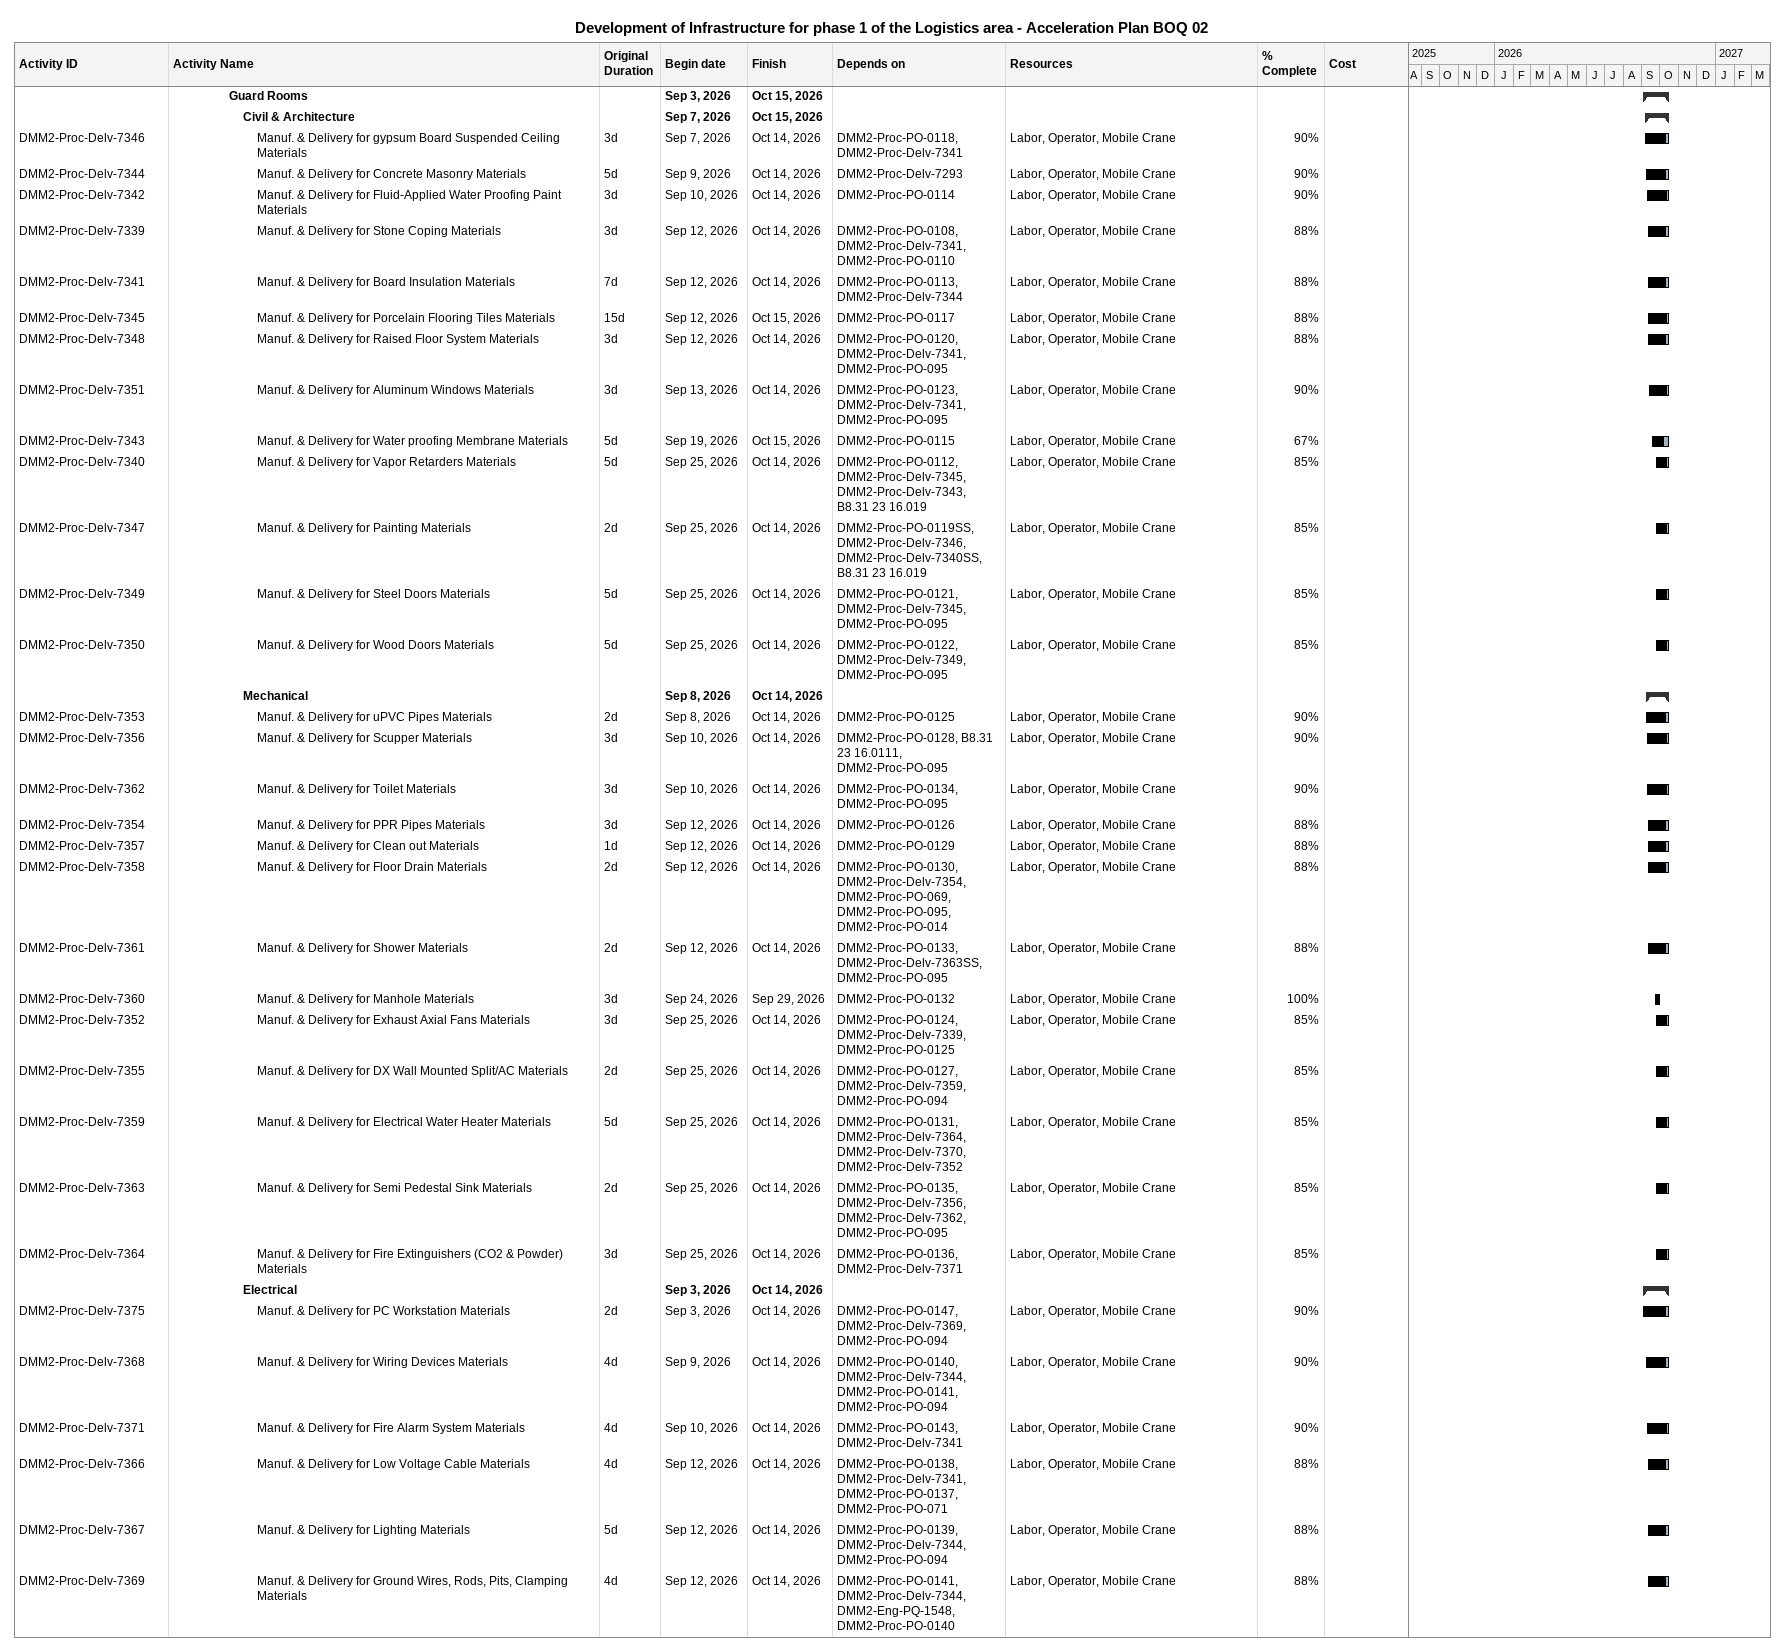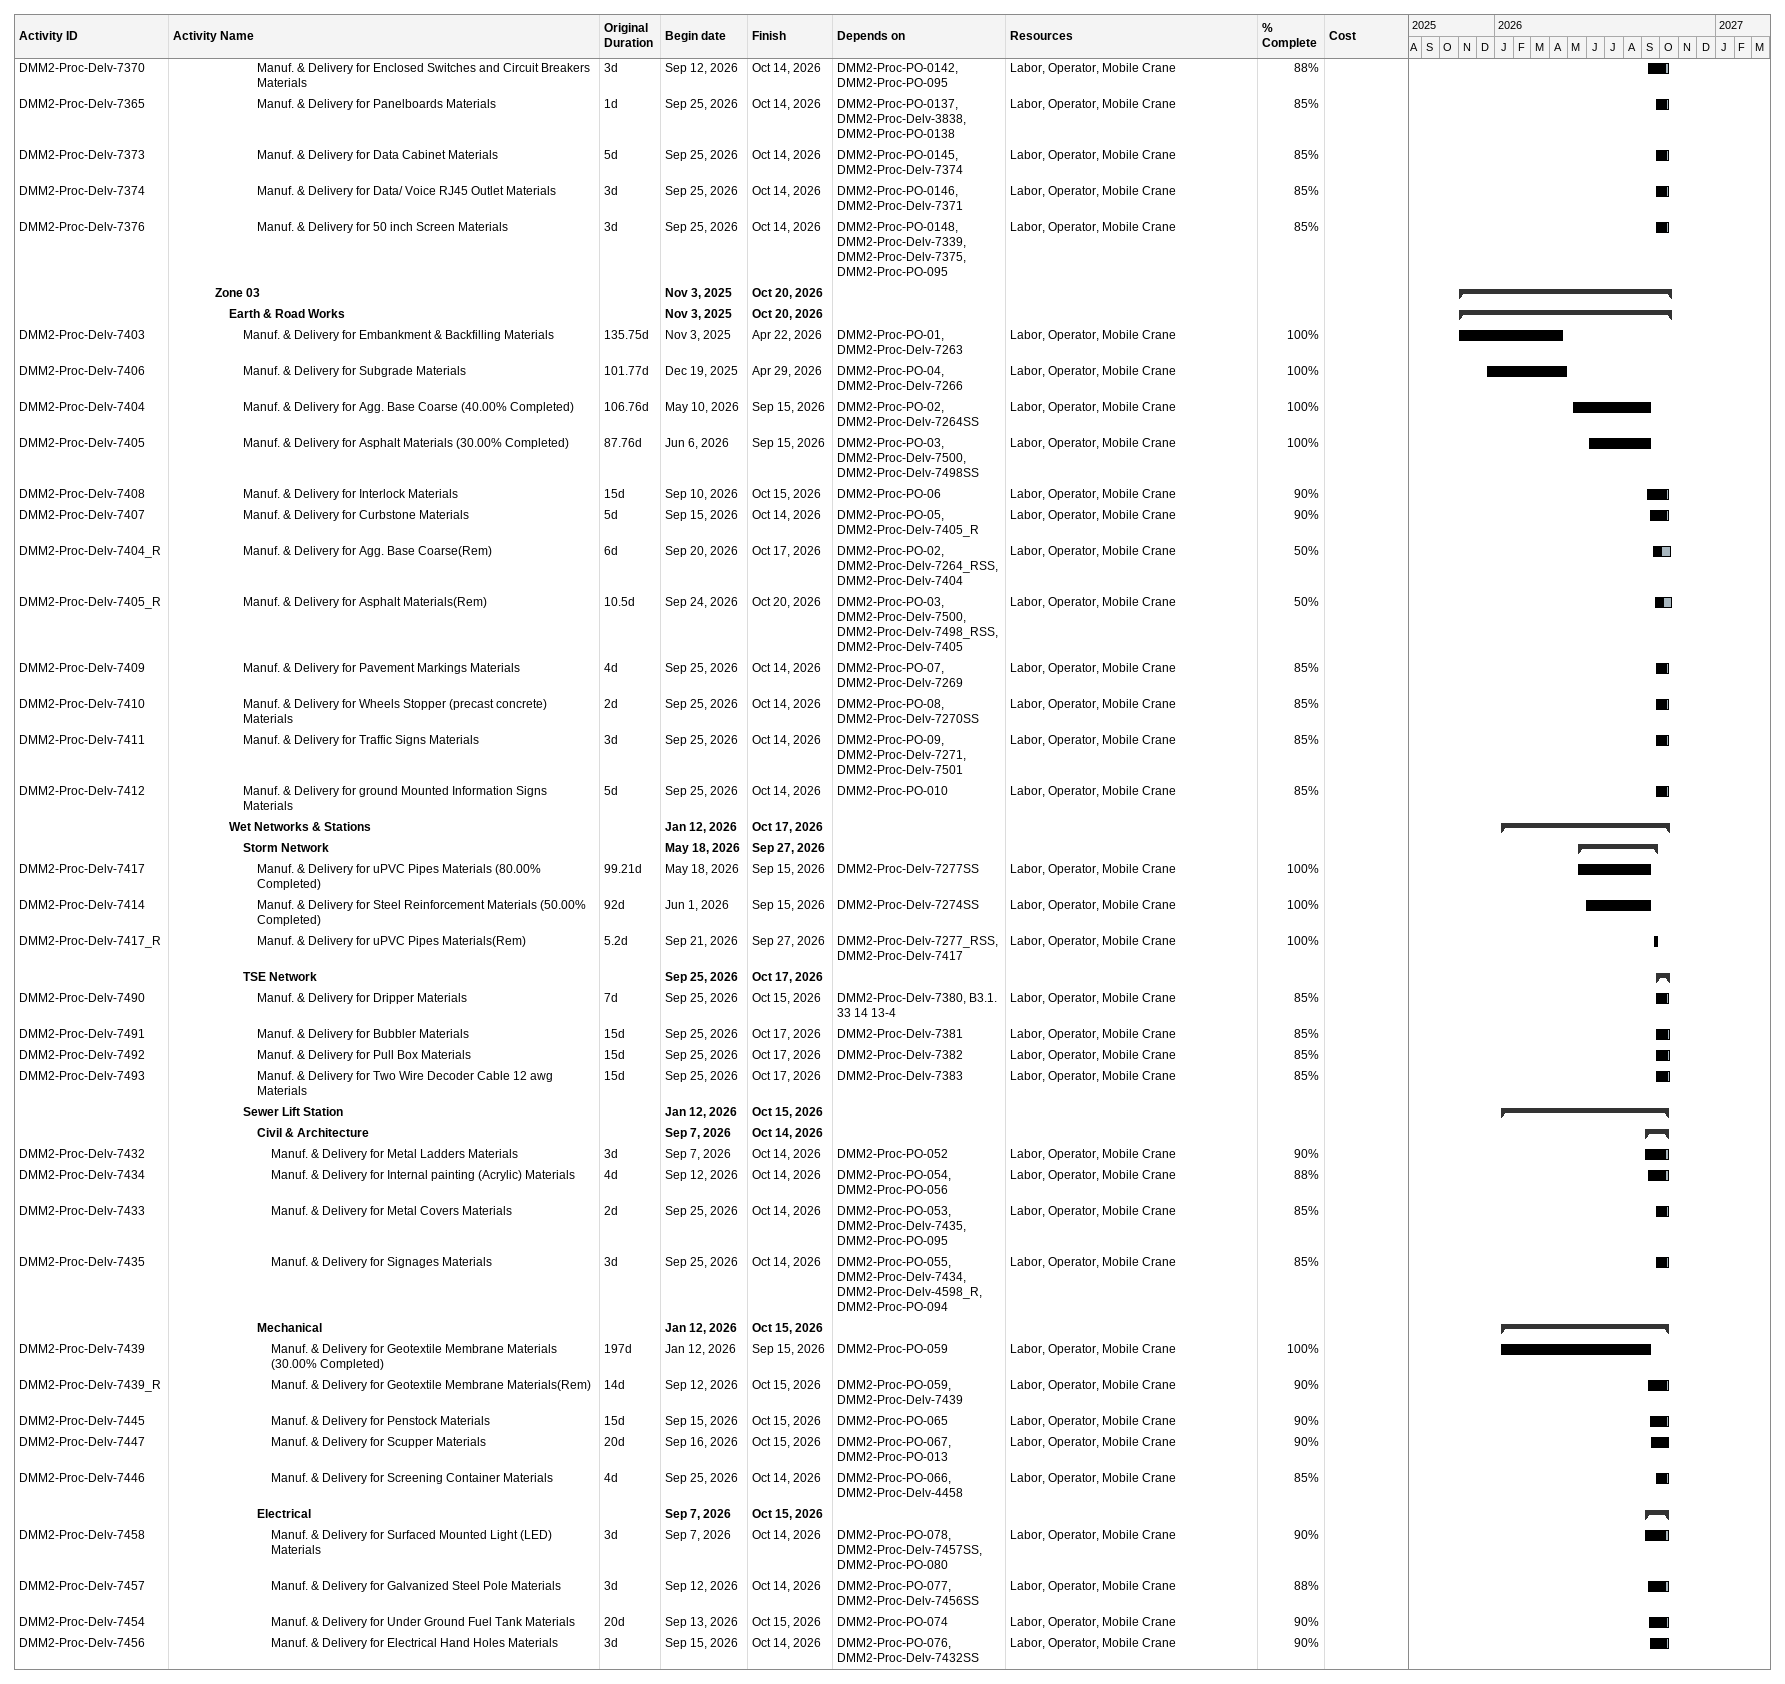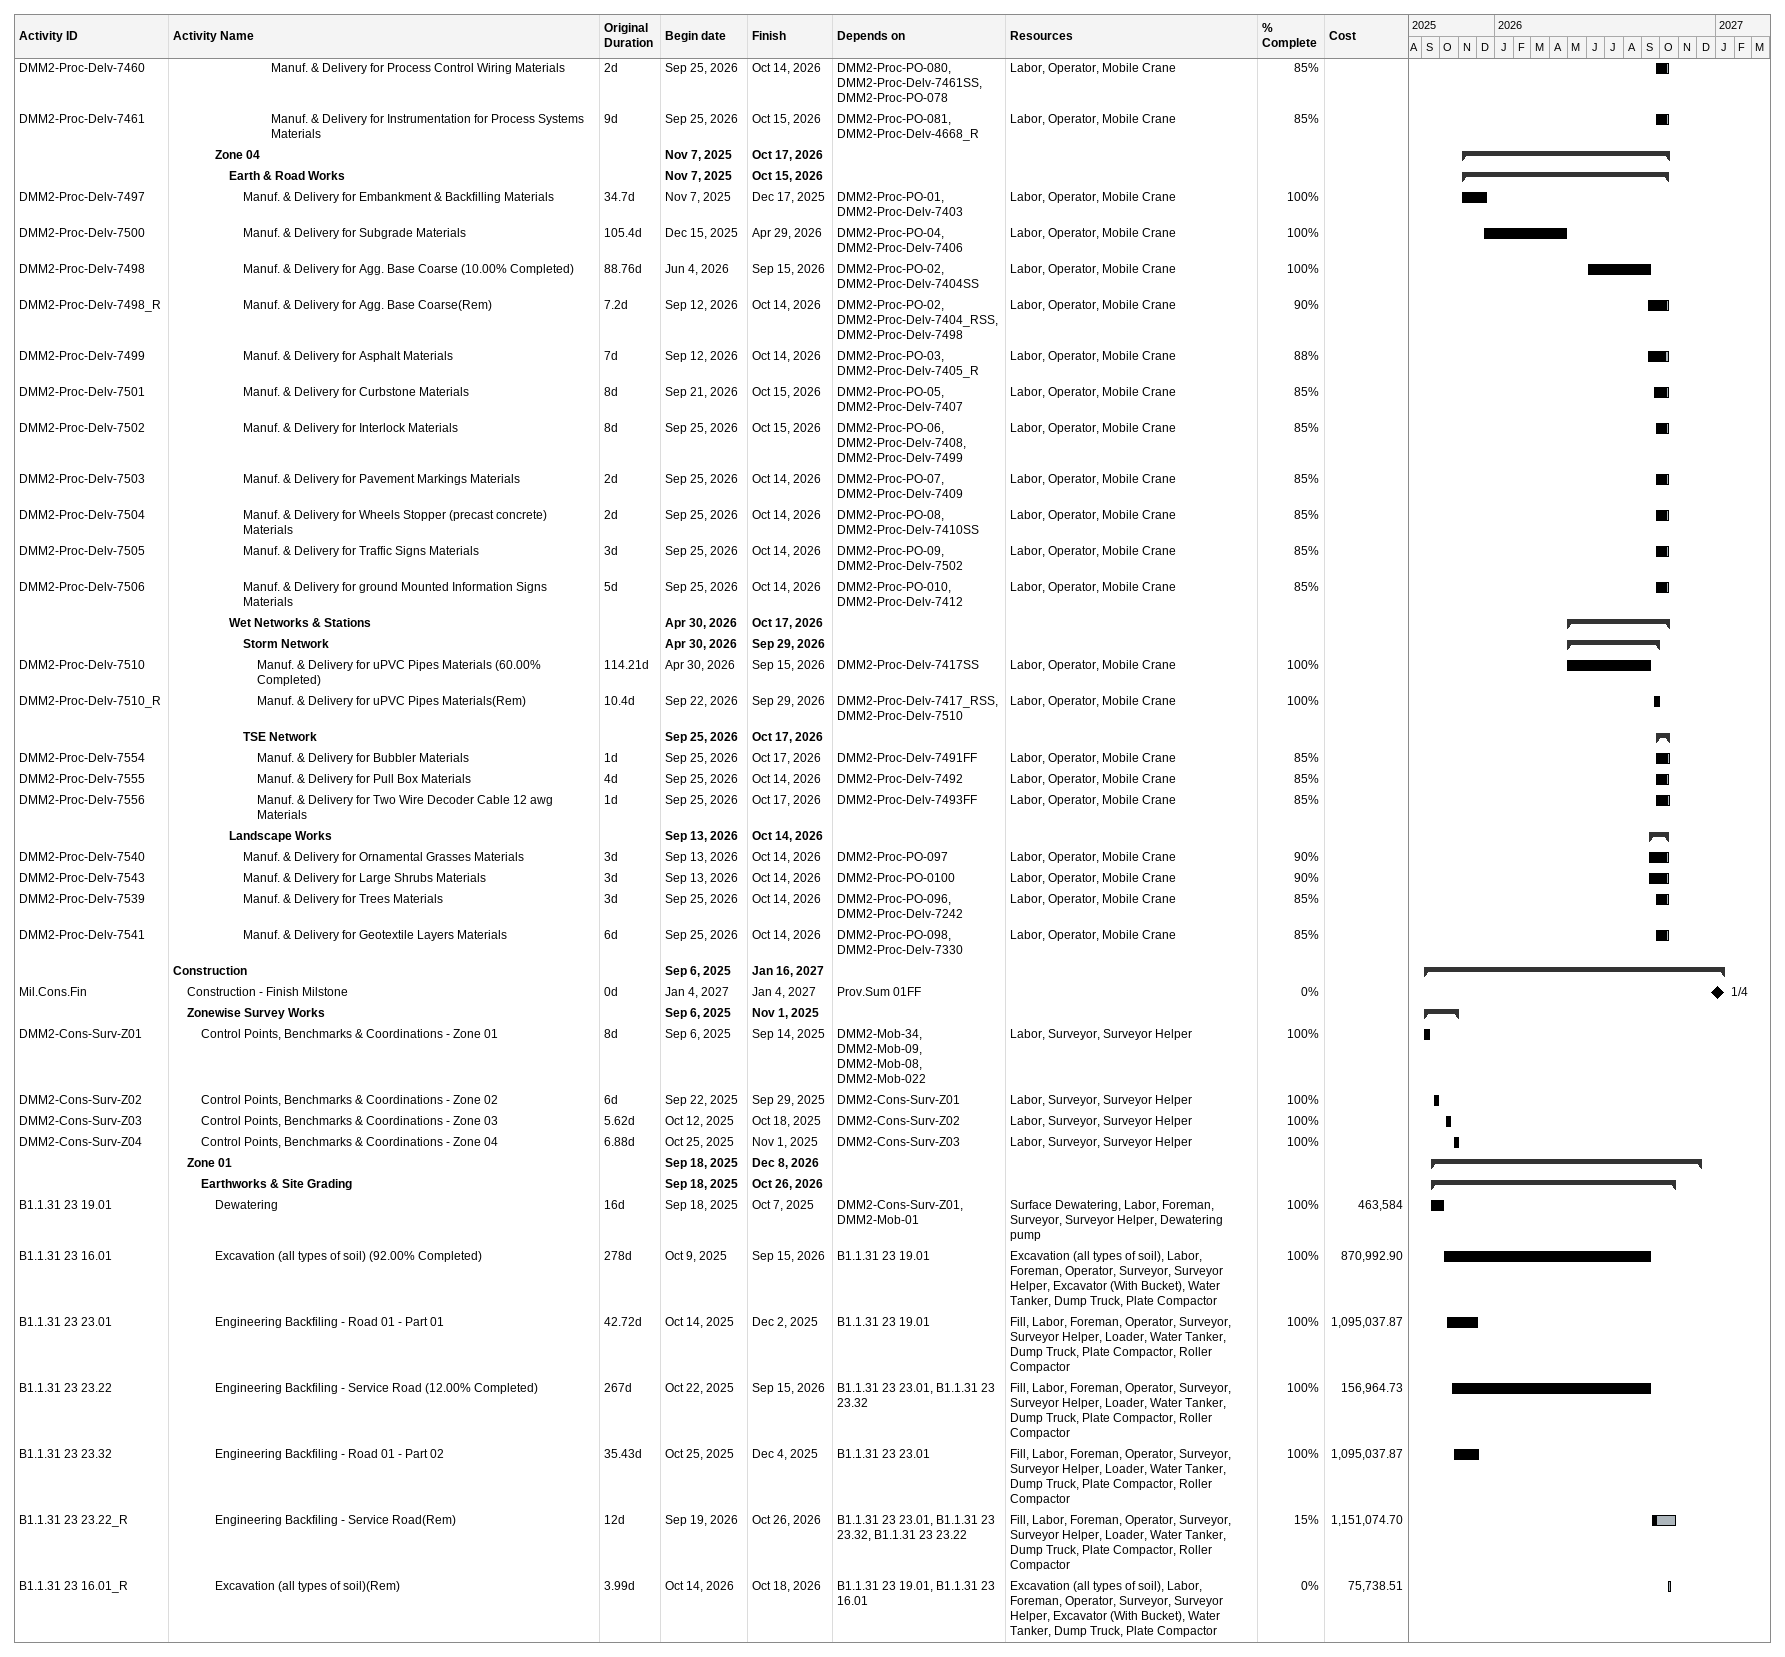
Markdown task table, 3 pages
Development of Infrastructure for phase 1 of the Logistics area - Acceleration Plan BOQ 02

| ID | Level | Task | Original duration | Start | Finish | Predecessors | Resources | % complete | Cost |
|---|---|---|---|---|---|---|---|---|---|
|  | 5 | **Guard Rooms** |  | 2026-09-03 | 2026-10-15 |  |  |  |  |
|  | 6 | **Civil & Architecture** |  | 2026-09-07 | 2026-10-15 |  |  |  |  |
| DMM2-Proc-Delv-7346 | 7 | Manuf. & Delivery for gypsum Board Suspended Ceiling Materials | 3d | 2026-09-07 | 2026-10-14 | DMM2-Proc-PO-0118, DMM2-Proc-Delv-7341 | Labor, Operator, Mobile Crane | 90 |  |
| DMM2-Proc-Delv-7344 | 7 | Manuf. & Delivery for Concrete Masonry Materials | 5d | 2026-09-09 | 2026-10-14 | DMM2-Proc-Delv-7293 | Labor, Operator, Mobile Crane | 90 |  |
| DMM2-Proc-Delv-7342 | 7 | Manuf. & Delivery for Fluid-Applied Water Proofing Paint Materials | 3d | 2026-09-10 | 2026-10-14 | DMM2-Proc-PO-0114 | Labor, Operator, Mobile Crane | 90 |  |
| DMM2-Proc-Delv-7339 | 7 | Manuf. & Delivery for Stone Coping Materials | 3d | 2026-09-12 | 2026-10-14 | DMM2-Proc-PO-0108, DMM2-Proc-Delv-7341, DMM2-Proc-PO-0110 | Labor, Operator, Mobile Crane | 88 |  |
| DMM2-Proc-Delv-7341 | 7 | Manuf. & Delivery for Board Insulation Materials | 7d | 2026-09-12 | 2026-10-14 | DMM2-Proc-PO-0113, DMM2-Proc-Delv-7344 | Labor, Operator, Mobile Crane | 88 |  |
| DMM2-Proc-Delv-7345 | 7 | Manuf. & Delivery for Porcelain Flooring Tiles Materials | 15d | 2026-09-12 | 2026-10-15 | DMM2-Proc-PO-0117 | Labor, Operator, Mobile Crane | 88 |  |
| DMM2-Proc-Delv-7348 | 7 | Manuf. & Delivery for Raised Floor System Materials | 3d | 2026-09-12 | 2026-10-14 | DMM2-Proc-PO-0120, DMM2-Proc-Delv-7341, DMM2-Proc-PO-095 | Labor, Operator, Mobile Crane | 88 |  |
| DMM2-Proc-Delv-7351 | 7 | Manuf. & Delivery for Aluminum Windows Materials | 3d | 2026-09-13 | 2026-10-14 | DMM2-Proc-PO-0123, DMM2-Proc-Delv-7341, DMM2-Proc-PO-095 | Labor, Operator, Mobile Crane | 90 |  |
| DMM2-Proc-Delv-7343 | 7 | Manuf. & Delivery for Water proofing Membrane Materials | 5d | 2026-09-19 | 2026-10-15 | DMM2-Proc-PO-0115 | Labor, Operator, Mobile Crane | 67 |  |
| DMM2-Proc-Delv-7340 | 7 | Manuf. & Delivery for Vapor Retarders Materials | 5d | 2026-09-25 | 2026-10-14 | DMM2-Proc-PO-0112, DMM2-Proc-Delv-7345, DMM2-Proc-Delv-7343, B8.31 23 16.019 | Labor, Operator, Mobile Crane | 85 |  |
| DMM2-Proc-Delv-7347 | 7 | Manuf. & Delivery for Painting Materials | 2d | 2026-09-25 | 2026-10-14 | DMM2-Proc-PO-0119SS, DMM2-Proc-Delv-7346, DMM2-Proc-Delv-7340SS, B8.31 23 16.019 | Labor, Operator, Mobile Crane | 85 |  |
| DMM2-Proc-Delv-7349 | 7 | Manuf. & Delivery for Steel Doors Materials | 5d | 2026-09-25 | 2026-10-14 | DMM2-Proc-PO-0121, DMM2-Proc-Delv-7345, DMM2-Proc-PO-095 | Labor, Operator, Mobile Crane | 85 |  |
| DMM2-Proc-Delv-7350 | 7 | Manuf. & Delivery for Wood Doors Materials | 5d | 2026-09-25 | 2026-10-14 | DMM2-Proc-PO-0122, DMM2-Proc-Delv-7349, DMM2-Proc-PO-095 | Labor, Operator, Mobile Crane | 85 |  |
|  | 6 | **Mechanical** |  | 2026-09-08 | 2026-10-14 |  |  |  |  |
| DMM2-Proc-Delv-7353 | 7 | Manuf. & Delivery for uPVC Pipes Materials | 2d | 2026-09-08 | 2026-10-14 | DMM2-Proc-PO-0125 | Labor, Operator, Mobile Crane | 90 |  |
| DMM2-Proc-Delv-7356 | 7 | Manuf. & Delivery for Scupper Materials | 3d | 2026-09-10 | 2026-10-14 | DMM2-Proc-PO-0128, B8.31 23 16.0111, DMM2-Proc-PO-095 | Labor, Operator, Mobile Crane | 90 |  |
| DMM2-Proc-Delv-7362 | 7 | Manuf. & Delivery for Toilet Materials | 3d | 2026-09-10 | 2026-10-14 | DMM2-Proc-PO-0134, DMM2-Proc-PO-095 | Labor, Operator, Mobile Crane | 90 |  |
| DMM2-Proc-Delv-7354 | 7 | Manuf. & Delivery for PPR Pipes Materials | 3d | 2026-09-12 | 2026-10-14 | DMM2-Proc-PO-0126 | Labor, Operator, Mobile Crane | 88 |  |
| DMM2-Proc-Delv-7357 | 7 | Manuf. & Delivery for Clean out Materials | 1d | 2026-09-12 | 2026-10-14 | DMM2-Proc-PO-0129 | Labor, Operator, Mobile Crane | 88 |  |
| DMM2-Proc-Delv-7358 | 7 | Manuf. & Delivery for Floor Drain Materials | 2d | 2026-09-12 | 2026-10-14 | DMM2-Proc-PO-0130, DMM2-Proc-Delv-7354, DMM2-Proc-PO-069, DMM2-Proc-PO-095, DMM2-Proc-PO-014 | Labor, Operator, Mobile Crane | 88 |  |
| DMM2-Proc-Delv-7361 | 7 | Manuf. & Delivery for Shower Materials | 2d | 2026-09-12 | 2026-10-14 | DMM2-Proc-PO-0133, DMM2-Proc-Delv-7363SS, DMM2-Proc-PO-095 | Labor, Operator, Mobile Crane | 88 |  |
| DMM2-Proc-Delv-7360 | 7 | Manuf. & Delivery for Manhole Materials | 3d | 2026-09-24 | 2026-09-29 | DMM2-Proc-PO-0132 | Labor, Operator, Mobile Crane | 100 |  |
| DMM2-Proc-Delv-7352 | 7 | Manuf. & Delivery for Exhaust Axial Fans Materials | 3d | 2026-09-25 | 2026-10-14 | DMM2-Proc-PO-0124, DMM2-Proc-Delv-7339, DMM2-Proc-PO-0125 | Labor, Operator, Mobile Crane | 85 |  |
| DMM2-Proc-Delv-7355 | 7 | Manuf. & Delivery for DX Wall Mounted Split/AC Materials | 2d | 2026-09-25 | 2026-10-14 | DMM2-Proc-PO-0127, DMM2-Proc-Delv-7359, DMM2-Proc-PO-094 | Labor, Operator, Mobile Crane | 85 |  |
| DMM2-Proc-Delv-7359 | 7 | Manuf. & Delivery for Electrical Water Heater Materials | 5d | 2026-09-25 | 2026-10-14 | DMM2-Proc-PO-0131, DMM2-Proc-Delv-7364, DMM2-Proc-Delv-7370, DMM2-Proc-Delv-7352 | Labor, Operator, Mobile Crane | 85 |  |
| DMM2-Proc-Delv-7363 | 7 | Manuf. & Delivery for Semi Pedestal Sink Materials | 2d | 2026-09-25 | 2026-10-14 | DMM2-Proc-PO-0135, DMM2-Proc-Delv-7356, DMM2-Proc-Delv-7362, DMM2-Proc-PO-095 | Labor, Operator, Mobile Crane | 85 |  |
| DMM2-Proc-Delv-7364 | 7 | Manuf. & Delivery for Fire Extinguishers (CO2 & Powder) Materials | 3d | 2026-09-25 | 2026-10-14 | DMM2-Proc-PO-0136, DMM2-Proc-Delv-7371 | Labor, Operator, Mobile Crane | 85 |  |
|  | 6 | **Electrical** |  | 2026-09-03 | 2026-10-14 |  |  |  |  |
| DMM2-Proc-Delv-7375 | 7 | Manuf. & Delivery for PC Workstation Materials | 2d | 2026-09-03 | 2026-10-14 | DMM2-Proc-PO-0147, DMM2-Proc-Delv-7369, DMM2-Proc-PO-094 | Labor, Operator, Mobile Crane | 90 |  |
| DMM2-Proc-Delv-7368 | 7 | Manuf. & Delivery for Wiring Devices Materials | 4d | 2026-09-09 | 2026-10-14 | DMM2-Proc-PO-0140, DMM2-Proc-Delv-7344, DMM2-Proc-PO-0141, DMM2-Proc-PO-094 | Labor, Operator, Mobile Crane | 90 |  |
| DMM2-Proc-Delv-7371 | 7 | Manuf. & Delivery for Fire Alarm System Materials | 4d | 2026-09-10 | 2026-10-14 | DMM2-Proc-PO-0143, DMM2-Proc-Delv-7341 | Labor, Operator, Mobile Crane | 90 |  |
| DMM2-Proc-Delv-7366 | 7 | Manuf. & Delivery for Low Voltage Cable Materials | 4d | 2026-09-12 | 2026-10-14 | DMM2-Proc-PO-0138, DMM2-Proc-Delv-7341, DMM2-Proc-PO-0137, DMM2-Proc-PO-071 | Labor, Operator, Mobile Crane | 88 |  |
| DMM2-Proc-Delv-7367 | 7 | Manuf. & Delivery for Lighting Materials | 5d | 2026-09-12 | 2026-10-14 | DMM2-Proc-PO-0139, DMM2-Proc-Delv-7344, DMM2-Proc-PO-094 | Labor, Operator, Mobile Crane | 88 |  |
| DMM2-Proc-Delv-7369 | 7 | Manuf. & Delivery for Ground Wires, Rods, Pits, Clamping Materials | 4d | 2026-09-12 | 2026-10-14 | DMM2-Proc-PO-0141, DMM2-Proc-Delv-7344, DMM2-Eng-PQ-1548, DMM2-Proc-PO-0140 | Labor, Operator, Mobile Crane | 88 |  |
| DMM2-Proc-Delv-7370 | 7 | Manuf. & Delivery for Enclosed Switches and Circuit Breakers Materials | 3d | 2026-09-12 | 2026-10-14 | DMM2-Proc-PO-0142, DMM2-Proc-PO-095 | Labor, Operator, Mobile Crane | 88 |  |
| DMM2-Proc-Delv-7365 | 7 | Manuf. & Delivery for Panelboards Materials | 1d | 2026-09-25 | 2026-10-14 | DMM2-Proc-PO-0137, DMM2-Proc-Delv-3838, DMM2-Proc-PO-0138 | Labor, Operator, Mobile Crane | 85 |  |
| DMM2-Proc-Delv-7373 | 7 | Manuf. & Delivery for Data Cabinet Materials | 5d | 2026-09-25 | 2026-10-14 | DMM2-Proc-PO-0145, DMM2-Proc-Delv-7374 | Labor, Operator, Mobile Crane | 85 |  |
| DMM2-Proc-Delv-7374 | 7 | Manuf. & Delivery for Data/ Voice RJ45 Outlet Materials | 3d | 2026-09-25 | 2026-10-14 | DMM2-Proc-PO-0146, DMM2-Proc-Delv-7371 | Labor, Operator, Mobile Crane | 85 |  |
| DMM2-Proc-Delv-7376 | 7 | Manuf. & Delivery for 50 inch Screen Materials | 3d | 2026-09-25 | 2026-10-14 | DMM2-Proc-PO-0148, DMM2-Proc-Delv-7339, DMM2-Proc-Delv-7375, DMM2-Proc-PO-095 | Labor, Operator, Mobile Crane | 85 |  |
|  | 4 | **Zone 03** |  | 2025-11-03 | 2026-10-20 |  |  |  |  |
|  | 5 | **Earth & Road Works** |  | 2025-11-03 | 2026-10-20 |  |  |  |  |
| DMM2-Proc-Delv-7403 | 6 | Manuf. & Delivery for Embankment & Backfilling Materials | 135.75d | 2025-11-03 | 2026-04-22 | DMM2-Proc-PO-01, DMM2-Proc-Delv-7263 | Labor, Operator, Mobile Crane | 100 |  |
| DMM2-Proc-Delv-7406 | 6 | Manuf. & Delivery for Subgrade Materials | 101.77d | 2025-12-19 | 2026-04-29 | DMM2-Proc-PO-04, DMM2-Proc-Delv-7266 | Labor, Operator, Mobile Crane | 100 |  |
| DMM2-Proc-Delv-7404 | 6 | Manuf. & Delivery for Agg. Base Coarse (40.00% Completed) | 106.76d | 2026-05-10 | 2026-09-15 | DMM2-Proc-PO-02, DMM2-Proc-Delv-7264SS | Labor, Operator, Mobile Crane | 100 |  |
| DMM2-Proc-Delv-7405 | 6 | Manuf. & Delivery for Asphalt Materials (30.00% Completed) | 87.76d | 2026-06-06 | 2026-09-15 | DMM2-Proc-PO-03, DMM2-Proc-Delv-7500, DMM2-Proc-Delv-7498SS | Labor, Operator, Mobile Crane | 100 |  |
| DMM2-Proc-Delv-7408 | 6 | Manuf. & Delivery for Interlock Materials | 15d | 2026-09-10 | 2026-10-15 | DMM2-Proc-PO-06 | Labor, Operator, Mobile Crane | 90 |  |
| DMM2-Proc-Delv-7407 | 6 | Manuf. & Delivery for Curbstone Materials | 5d | 2026-09-15 | 2026-10-14 | DMM2-Proc-PO-05, DMM2-Proc-Delv-7405_R | Labor, Operator, Mobile Crane | 90 |  |
| DMM2-Proc-Delv-7404_R | 6 | Manuf. & Delivery for Agg. Base Coarse(Rem) | 6d | 2026-09-20 | 2026-10-17 | DMM2-Proc-PO-02, DMM2-Proc-Delv-7264_RSS, DMM2-Proc-Delv-7404 | Labor, Operator, Mobile Crane | 50 |  |
| DMM2-Proc-Delv-7405_R | 6 | Manuf. & Delivery for Asphalt Materials(Rem) | 10.5d | 2026-09-24 | 2026-10-20 | DMM2-Proc-PO-03, DMM2-Proc-Delv-7500, DMM2-Proc-Delv-7498_RSS, DMM2-Proc-Delv-7405 | Labor, Operator, Mobile Crane | 50 |  |
| DMM2-Proc-Delv-7409 | 6 | Manuf. & Delivery for Pavement Markings Materials | 4d | 2026-09-25 | 2026-10-14 | DMM2-Proc-PO-07, DMM2-Proc-Delv-7269 | Labor, Operator, Mobile Crane | 85 |  |
| DMM2-Proc-Delv-7410 | 6 | Manuf. & Delivery for Wheels Stopper (precast concrete) Materials | 2d | 2026-09-25 | 2026-10-14 | DMM2-Proc-PO-08, DMM2-Proc-Delv-7270SS | Labor, Operator, Mobile Crane | 85 |  |
| DMM2-Proc-Delv-7411 | 6 | Manuf. & Delivery for Traffic Signs Materials | 3d | 2026-09-25 | 2026-10-14 | DMM2-Proc-PO-09, DMM2-Proc-Delv-7271, DMM2-Proc-Delv-7501 | Labor, Operator, Mobile Crane | 85 |  |
| DMM2-Proc-Delv-7412 | 6 | Manuf. & Delivery for ground Mounted Information Signs Materials | 5d | 2026-09-25 | 2026-10-14 | DMM2-Proc-PO-010 | Labor, Operator, Mobile Crane | 85 |  |
|  | 5 | **Wet Networks & Stations** |  | 2026-01-12 | 2026-10-17 |  |  |  |  |
|  | 6 | **Storm Network** |  | 2026-05-18 | 2026-09-27 |  |  |  |  |
| DMM2-Proc-Delv-7417 | 7 | Manuf. & Delivery for uPVC Pipes Materials (80.00% Completed) | 99.21d | 2026-05-18 | 2026-09-15 | DMM2-Proc-Delv-7277SS | Labor, Operator, Mobile Crane | 100 |  |
| DMM2-Proc-Delv-7414 | 7 | Manuf. & Delivery for Steel Reinforcement Materials (50.00% Completed) | 92d | 2026-06-01 | 2026-09-15 | DMM2-Proc-Delv-7274SS | Labor, Operator, Mobile Crane | 100 |  |
| DMM2-Proc-Delv-7417_R | 7 | Manuf. & Delivery for uPVC Pipes Materials(Rem) | 5.2d | 2026-09-21 | 2026-09-27 | DMM2-Proc-Delv-7277_RSS, DMM2-Proc-Delv-7417 | Labor, Operator, Mobile Crane | 100 |  |
|  | 6 | **TSE Network** |  | 2026-09-25 | 2026-10-17 |  |  |  |  |
| DMM2-Proc-Delv-7490 | 7 | Manuf. & Delivery for Dripper Materials | 7d | 2026-09-25 | 2026-10-15 | DMM2-Proc-Delv-7380, B3.1. 33 14 13-4 | Labor, Operator, Mobile Crane | 85 |  |
| DMM2-Proc-Delv-7491 | 7 | Manuf. & Delivery for Bubbler Materials | 15d | 2026-09-25 | 2026-10-17 | DMM2-Proc-Delv-7381 | Labor, Operator, Mobile Crane | 85 |  |
| DMM2-Proc-Delv-7492 | 7 | Manuf. & Delivery for Pull Box Materials | 15d | 2026-09-25 | 2026-10-17 | DMM2-Proc-Delv-7382 | Labor, Operator, Mobile Crane | 85 |  |
| DMM2-Proc-Delv-7493 | 7 | Manuf. & Delivery for Two Wire Decoder Cable 12 awg Materials | 15d | 2026-09-25 | 2026-10-17 | DMM2-Proc-Delv-7383 | Labor, Operator, Mobile Crane | 85 |  |
|  | 6 | **Sewer Lift Station** |  | 2026-01-12 | 2026-10-15 |  |  |  |  |
|  | 7 | **Civil & Architecture** |  | 2026-09-07 | 2026-10-14 |  |  |  |  |
| DMM2-Proc-Delv-7432 | 8 | Manuf. & Delivery for Metal Ladders Materials | 3d | 2026-09-07 | 2026-10-14 | DMM2-Proc-PO-052 | Labor, Operator, Mobile Crane | 90 |  |
| DMM2-Proc-Delv-7434 | 8 | Manuf. & Delivery for Internal painting (Acrylic) Materials | 4d | 2026-09-12 | 2026-10-14 | DMM2-Proc-PO-054, DMM2-Proc-PO-056 | Labor, Operator, Mobile Crane | 88 |  |
| DMM2-Proc-Delv-7433 | 8 | Manuf. & Delivery for Metal Covers Materials | 2d | 2026-09-25 | 2026-10-14 | DMM2-Proc-PO-053, DMM2-Proc-Delv-7435, DMM2-Proc-PO-095 | Labor, Operator, Mobile Crane | 85 |  |
| DMM2-Proc-Delv-7435 | 8 | Manuf. & Delivery for Signages Materials | 3d | 2026-09-25 | 2026-10-14 | DMM2-Proc-PO-055, DMM2-Proc-Delv-7434, DMM2-Proc-Delv-4598_R, DMM2-Proc-PO-094 | Labor, Operator, Mobile Crane | 85 |  |
|  | 7 | **Mechanical** |  | 2026-01-12 | 2026-10-15 |  |  |  |  |
| DMM2-Proc-Delv-7439 | 8 | Manuf. & Delivery for Geotextile Membrane Materials (30.00% Completed) | 197d | 2026-01-12 | 2026-09-15 | DMM2-Proc-PO-059 | Labor, Operator, Mobile Crane | 100 |  |
| DMM2-Proc-Delv-7439_R | 8 | Manuf. & Delivery for Geotextile Membrane Materials(Rem) | 14d | 2026-09-12 | 2026-10-15 | DMM2-Proc-PO-059, DMM2-Proc-Delv-7439 | Labor, Operator, Mobile Crane | 90 |  |
| DMM2-Proc-Delv-7445 | 8 | Manuf. & Delivery for Penstock Materials | 15d | 2026-09-15 | 2026-10-15 | DMM2-Proc-PO-065 | Labor, Operator, Mobile Crane | 90 |  |
| DMM2-Proc-Delv-7447 | 8 | Manuf. & Delivery for Scupper Materials | 20d | 2026-09-16 | 2026-10-15 | DMM2-Proc-PO-067, DMM2-Proc-PO-013 | Labor, Operator, Mobile Crane | 90 |  |
| DMM2-Proc-Delv-7446 | 8 | Manuf. & Delivery for Screening Container Materials | 4d | 2026-09-25 | 2026-10-14 | DMM2-Proc-PO-066, DMM2-Proc-Delv-4458 | Labor, Operator, Mobile Crane | 85 |  |
|  | 7 | **Electrical** |  | 2026-09-07 | 2026-10-15 |  |  |  |  |
| DMM2-Proc-Delv-7458 | 8 | Manuf. & Delivery for Surfaced Mounted Light (LED) Materials | 3d | 2026-09-07 | 2026-10-14 | DMM2-Proc-PO-078, DMM2-Proc-Delv-7457SS, DMM2-Proc-PO-080 | Labor, Operator, Mobile Crane | 90 |  |
| DMM2-Proc-Delv-7457 | 8 | Manuf. & Delivery for Galvanized Steel Pole Materials | 3d | 2026-09-12 | 2026-10-14 | DMM2-Proc-PO-077, DMM2-Proc-Delv-7456SS | Labor, Operator, Mobile Crane | 88 |  |
| DMM2-Proc-Delv-7454 | 8 | Manuf. & Delivery for Under Ground Fuel Tank Materials | 20d | 2026-09-13 | 2026-10-15 | DMM2-Proc-PO-074 | Labor, Operator, Mobile Crane | 90 |  |
| DMM2-Proc-Delv-7456 | 8 | Manuf. & Delivery for Electrical Hand Holes Materials | 3d | 2026-09-15 | 2026-10-14 | DMM2-Proc-PO-076, DMM2-Proc-Delv-7432SS | Labor, Operator, Mobile Crane | 90 |  |
| DMM2-Proc-Delv-7460 | 8 | Manuf. & Delivery for Process Control Wiring Materials | 2d | 2026-09-25 | 2026-10-14 | DMM2-Proc-PO-080, DMM2-Proc-Delv-7461SS, DMM2-Proc-PO-078 | Labor, Operator, Mobile Crane | 85 |  |
| DMM2-Proc-Delv-7461 | 8 | Manuf. & Delivery for Instrumentation for Process Systems Materials | 9d | 2026-09-25 | 2026-10-15 | DMM2-Proc-PO-081, DMM2-Proc-Delv-4668_R | Labor, Operator, Mobile Crane | 85 |  |
|  | 4 | **Zone 04** |  | 2025-11-07 | 2026-10-17 |  |  |  |  |
|  | 5 | **Earth & Road Works** |  | 2025-11-07 | 2026-10-15 |  |  |  |  |
| DMM2-Proc-Delv-7497 | 6 | Manuf. & Delivery for Embankment & Backfilling Materials | 34.7d | 2025-11-07 | 2025-12-17 | DMM2-Proc-PO-01, DMM2-Proc-Delv-7403 | Labor, Operator, Mobile Crane | 100 |  |
| DMM2-Proc-Delv-7500 | 6 | Manuf. & Delivery for Subgrade Materials | 105.4d | 2025-12-15 | 2026-04-29 | DMM2-Proc-PO-04, DMM2-Proc-Delv-7406 | Labor, Operator, Mobile Crane | 100 |  |
| DMM2-Proc-Delv-7498 | 6 | Manuf. & Delivery for Agg. Base Coarse (10.00% Completed) | 88.76d | 2026-06-04 | 2026-09-15 | DMM2-Proc-PO-02, DMM2-Proc-Delv-7404SS | Labor, Operator, Mobile Crane | 100 |  |
| DMM2-Proc-Delv-7498_R | 6 | Manuf. & Delivery for Agg. Base Coarse(Rem) | 7.2d | 2026-09-12 | 2026-10-14 | DMM2-Proc-PO-02, DMM2-Proc-Delv-7404_RSS, DMM2-Proc-Delv-7498 | Labor, Operator, Mobile Crane | 90 |  |
| DMM2-Proc-Delv-7499 | 6 | Manuf. & Delivery for Asphalt Materials | 7d | 2026-09-12 | 2026-10-14 | DMM2-Proc-PO-03, DMM2-Proc-Delv-7405_R | Labor, Operator, Mobile Crane | 88 |  |
| DMM2-Proc-Delv-7501 | 6 | Manuf. & Delivery for Curbstone Materials | 8d | 2026-09-21 | 2026-10-15 | DMM2-Proc-PO-05, DMM2-Proc-Delv-7407 | Labor, Operator, Mobile Crane | 85 |  |
| DMM2-Proc-Delv-7502 | 6 | Manuf. & Delivery for Interlock Materials | 8d | 2026-09-25 | 2026-10-15 | DMM2-Proc-PO-06, DMM2-Proc-Delv-7408, DMM2-Proc-Delv-7499 | Labor, Operator, Mobile Crane | 85 |  |
| DMM2-Proc-Delv-7503 | 6 | Manuf. & Delivery for Pavement Markings Materials | 2d | 2026-09-25 | 2026-10-14 | DMM2-Proc-PO-07, DMM2-Proc-Delv-7409 | Labor, Operator, Mobile Crane | 85 |  |
| DMM2-Proc-Delv-7504 | 6 | Manuf. & Delivery for Wheels Stopper (precast concrete) Materials | 2d | 2026-09-25 | 2026-10-14 | DMM2-Proc-PO-08, DMM2-Proc-Delv-7410SS | Labor, Operator, Mobile Crane | 85 |  |
| DMM2-Proc-Delv-7505 | 6 | Manuf. & Delivery for Traffic Signs Materials | 3d | 2026-09-25 | 2026-10-14 | DMM2-Proc-PO-09, DMM2-Proc-Delv-7502 | Labor, Operator, Mobile Crane | 85 |  |
| DMM2-Proc-Delv-7506 | 6 | Manuf. & Delivery for ground Mounted Information Signs Materials | 5d | 2026-09-25 | 2026-10-14 | DMM2-Proc-PO-010, DMM2-Proc-Delv-7412 | Labor, Operator, Mobile Crane | 85 |  |
|  | 5 | **Wet Networks & Stations** |  | 2026-04-30 | 2026-10-17 |  |  |  |  |
|  | 6 | **Storm Network** |  | 2026-04-30 | 2026-09-29 |  |  |  |  |
| DMM2-Proc-Delv-7510 | 7 | Manuf. & Delivery for uPVC Pipes Materials (60.00% Completed) | 114.21d | 2026-04-30 | 2026-09-15 | DMM2-Proc-Delv-7417SS | Labor, Operator, Mobile Crane | 100 |  |
| DMM2-Proc-Delv-7510_R | 7 | Manuf. & Delivery for uPVC Pipes Materials(Rem) | 10.4d | 2026-09-22 | 2026-09-29 | DMM2-Proc-Delv-7417_RSS, DMM2-Proc-Delv-7510 | Labor, Operator, Mobile Crane | 100 |  |
|  | 6 | **TSE Network** |  | 2026-09-25 | 2026-10-17 |  |  |  |  |
| DMM2-Proc-Delv-7554 | 7 | Manuf. & Delivery for Bubbler Materials | 1d | 2026-09-25 | 2026-10-17 | DMM2-Proc-Delv-7491FF | Labor, Operator, Mobile Crane | 85 |  |
| DMM2-Proc-Delv-7555 | 7 | Manuf. & Delivery for Pull Box Materials | 4d | 2026-09-25 | 2026-10-14 | DMM2-Proc-Delv-7492 | Labor, Operator, Mobile Crane | 85 |  |
| DMM2-Proc-Delv-7556 | 7 | Manuf. & Delivery for Two Wire Decoder Cable 12 awg Materials | 1d | 2026-09-25 | 2026-10-17 | DMM2-Proc-Delv-7493FF | Labor, Operator, Mobile Crane | 85 |  |
|  | 5 | **Landscape Works** |  | 2026-09-13 | 2026-10-14 |  |  |  |  |
| DMM2-Proc-Delv-7540 | 6 | Manuf. & Delivery for Ornamental Grasses Materials | 3d | 2026-09-13 | 2026-10-14 | DMM2-Proc-PO-097 | Labor, Operator, Mobile Crane | 90 |  |
| DMM2-Proc-Delv-7543 | 6 | Manuf. & Delivery for Large Shrubs Materials | 3d | 2026-09-13 | 2026-10-14 | DMM2-Proc-PO-0100 | Labor, Operator, Mobile Crane | 90 |  |
| DMM2-Proc-Delv-7539 | 6 | Manuf. & Delivery for Trees Materials | 3d | 2026-09-25 | 2026-10-14 | DMM2-Proc-PO-096, DMM2-Proc-Delv-7242 | Labor, Operator, Mobile Crane | 85 |  |
| DMM2-Proc-Delv-7541 | 6 | Manuf. & Delivery for Geotextile Layers Materials | 6d | 2026-09-25 | 2026-10-14 | DMM2-Proc-PO-098, DMM2-Proc-Delv-7330 | Labor, Operator, Mobile Crane | 85 |  |
|  | 1 | **Construction** |  | 2025-09-06 | 2027-01-16 |  |  |  |  |
| Mil.Cons.Fin | 2 | Construction - Finish Milstone | 0d | 2027-01-04 | 2027-01-04 | Prov.Sum 01FF |  | 0 |  |
|  | 2 | **Zonewise Survey Works** |  | 2025-09-06 | 2025-11-01 |  |  |  |  |
| DMM2-Cons-Surv-Z01 | 3 | Control Points, Benchmarks & Coordinations - Zone 01 | 8d | 2025-09-06 | 2025-09-14 | DMM2-Mob-34, DMM2-Mob-09, DMM2-Mob-08, DMM2-Mob-022 | Labor, Surveyor, Surveyor Helper | 100 |  |
| DMM2-Cons-Surv-Z02 | 3 | Control Points, Benchmarks & Coordinations - Zone 02 | 6d | 2025-09-22 | 2025-09-29 | DMM2-Cons-Surv-Z01 | Labor, Surveyor, Surveyor Helper | 100 |  |
| DMM2-Cons-Surv-Z03 | 3 | Control Points, Benchmarks & Coordinations - Zone 03 | 5.62d | 2025-10-12 | 2025-10-18 | DMM2-Cons-Surv-Z02 | Labor, Surveyor, Surveyor Helper | 100 |  |
| DMM2-Cons-Surv-Z04 | 3 | Control Points, Benchmarks & Coordinations - Zone 04 | 6.88d | 2025-10-25 | 2025-11-01 | DMM2-Cons-Surv-Z03 | Labor, Surveyor, Surveyor Helper | 100 |  |
|  | 2 | **Zone 01** |  | 2025-09-18 | 2026-12-08 |  |  |  |  |
|  | 3 | **Earthworks & Site Grading** |  | 2025-09-18 | 2026-10-26 |  |  |  |  |
| B1.1.31 23 19.01 | 4 | Dewatering | 16d | 2025-09-18 | 2025-10-07 | DMM2-Cons-Surv-Z01, DMM2-Mob-01 | Surface Dewatering, Labor, Foreman, Surveyor, Surveyor Helper, Dewatering pump | 100 | 463584 |
| B1.1.31 23 16.01 | 4 | Excavation (all types of soil) (92.00% Completed) | 278d | 2025-10-09 | 2026-09-15 | B1.1.31 23 19.01 | Excavation (all types of soil), Labor, Foreman, Operator, Surveyor, Surveyor Helper, Excavator (With Bucket), Water Tanker, Dump Truck, Plate Compactor | 100 | 870992.90 |
| B1.1.31 23 23.01 | 4 | Engineering Backfiling - Road 01 - Part 01 | 42.72d | 2025-10-14 | 2025-12-02 | B1.1.31 23 19.01 | Fill, Labor, Foreman, Operator, Surveyor, Surveyor Helper, Loader, Water Tanker, Dump Truck, Plate Compactor, Roller Compactor | 100 | 1095037.87 |
| B1.1.31 23 23.22 | 4 | Engineering Backfiling - Service Road (12.00% Completed) | 267d | 2025-10-22 | 2026-09-15 | B1.1.31 23 23.01, B1.1.31 23 23.32 | Fill, Labor, Foreman, Operator, Surveyor, Surveyor Helper, Loader, Water Tanker, Dump Truck, Plate Compactor, Roller Compactor | 100 | 156964.73 |
| B1.1.31 23 23.32 | 4 | Engineering Backfiling - Road 01 - Part 02 | 35.43d | 2025-10-25 | 2025-12-04 | B1.1.31 23 23.01 | Fill, Labor, Foreman, Operator, Surveyor, Surveyor Helper, Loader, Water Tanker, Dump Truck, Plate Compactor, Roller Compactor | 100 | 1095037.87 |
| B1.1.31 23 23.22_R | 4 | Engineering Backfiling - Service Road(Rem) | 12d | 2026-09-19 | 2026-10-26 | B1.1.31 23 23.01, B1.1.31 23 23.32, B1.1.31 23 23.22 | Fill, Labor, Foreman, Operator, Surveyor, Surveyor Helper, Loader, Water Tanker, Dump Truck, Plate Compactor, Roller Compactor | 15 | 1151074.70 |
| B1.1.31 23 16.01_R | 4 | Excavation (all types of soil)(Rem) | 3.99d | 2026-10-14 | 2026-10-18 | B1.1.31 23 19.01, B1.1.31 23 16.01 | Excavation (all types of soil), Labor, Foreman, Operator, Surveyor, Surveyor Helper, Excavator (With Bucket), Water Tanker, Dump Truck, Plate Compactor | 0 | 75738.51 |
